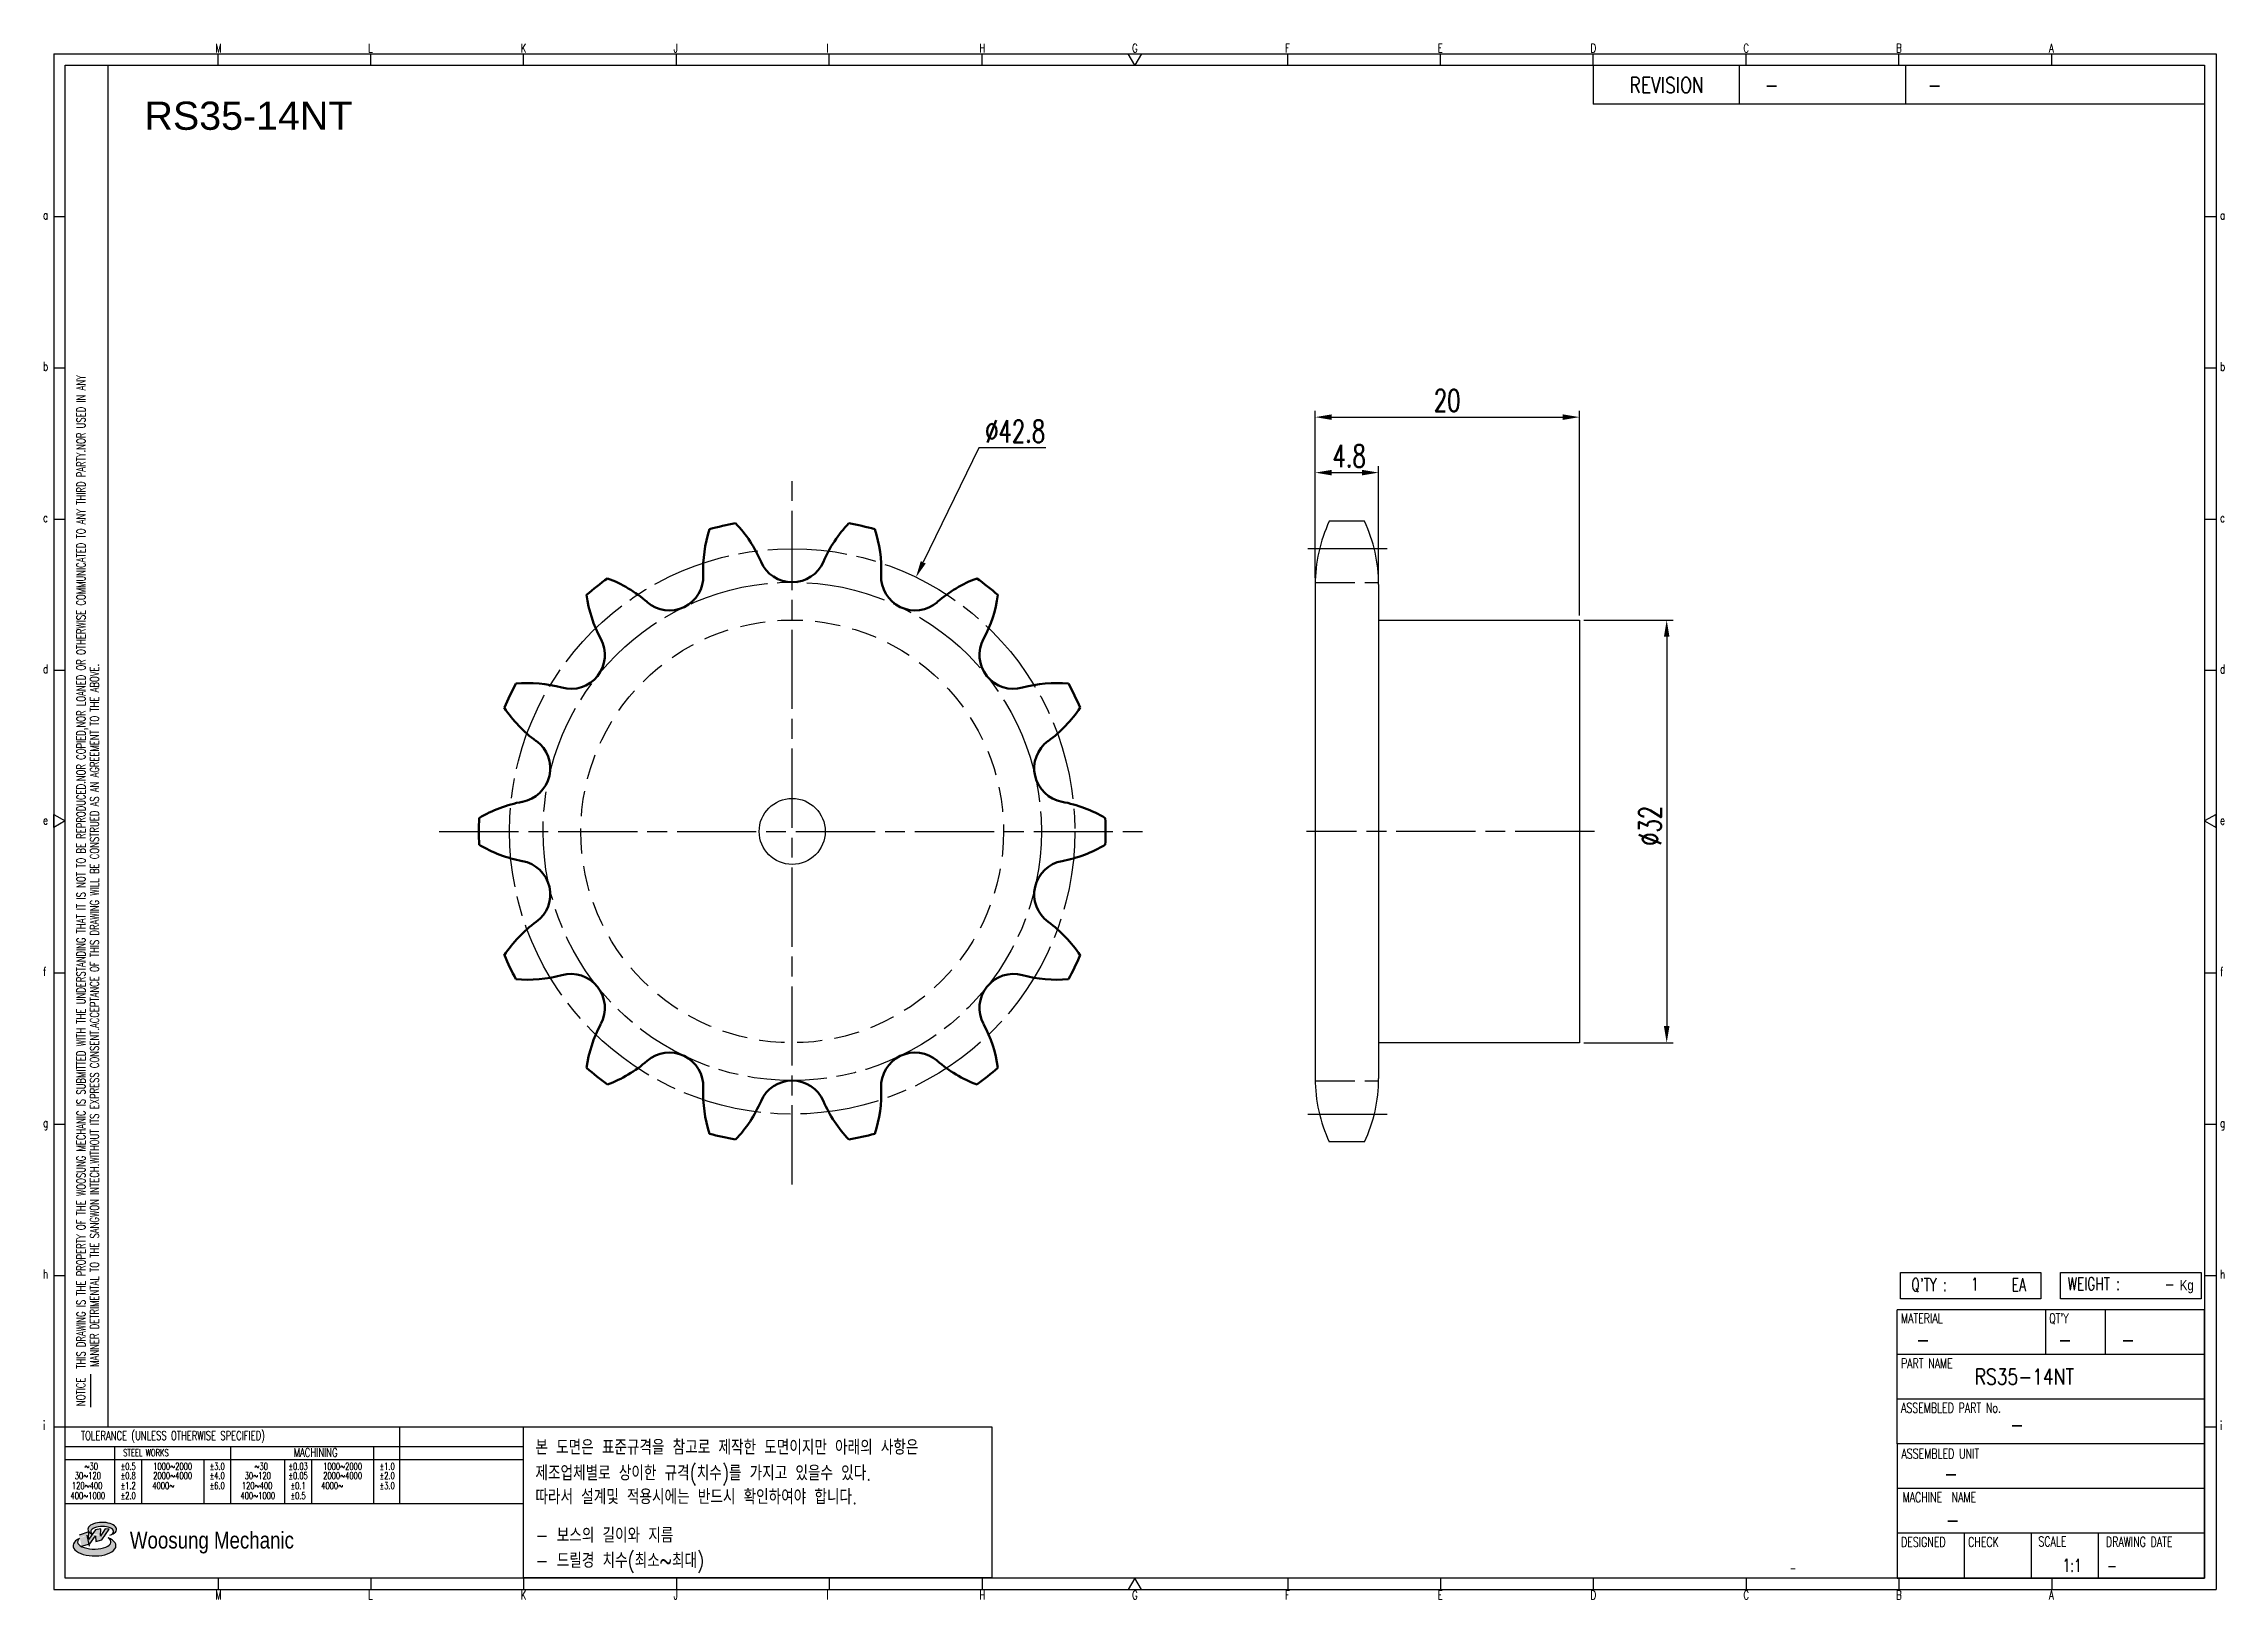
# Model space of a CAD drawing. Header units: millimetres. Extents: x -44811 to -44646, y 1097 to 1215.
import ezdxf
from ezdxf.enums import TextEntityAlignment as Align

# ---------------------------------------------------------------- set-up
doc = ezdxf.new("R2010")
doc.units = ezdxf.units.MM
for name, pattern in [('AM_ISO02W050', [7.5, 6, -1.5]), ('AM_ISO02W050x2', [3.75, 3, -0.75]), ('AM_ISO08W050', [18, 12, -1.5, 3, -1.5]), ('AM_ISO08W050x2', [9, 6, -0.75, 1.5, -0.75]), ('HIDDEN', [9.525, 6.35, -3.175])]:
    doc.linetypes.add(name, pattern=pattern)
for name, color, linetype, lineweight in [('AM_0N', 7, 'Continuous', 50), ('AM_3N', 6, 'AM_ISO02W050', 25), ('AM_7', 4, 'AM_ISO08W050', 25), ('AM_7N', 4, 'AM_ISO08W050', 25)]:
    doc.layers.add(name, color=color, linetype=linetype, lineweight=lineweight)
for name, color, linetype in [('HL', 2, 'HIDDEN'), ('TITLE', 7, 'Continuous'), ('도면레이아웃', 7, 'Continuous')]:
    doc.layers.add(name, color=color, linetype=linetype)
doc.styles.add('HAN', font='ROMANS.shx', dxfattribs={"width": 0.7, "bigfont": 'whgtxt.shx'})
doc.styles.add('HKD_ST2', font='romans.shx', dxfattribs={"width": 0.7, "height": 4, "bigfont": '@extfont2.shx'})
doc.styles.add('HSG', font='SIMPLEX.shx', dxfattribs={"width": 0.7, "bigfont": 'HSG.shx'})
doc.styles.add('ROMANS', font='romans.shx', dxfattribs={"width": 0.7, "bigfont": 'whgtxt.shx'})
doc.styles.add('SLDTEXTSTYLE4', font='arial.ttf', dxfattribs={"width": 0.8})
doc.styles.get("Standard").update_dxf_attribs({"font": 'arial.ttf'})
doc.dimstyles.new('APP2.5', dxfattribs={"dimscale": 0.7, "dimtxt": 2.4, "dimasz": 1.8, "dimexe": 0.7, "dimexo": 0.5, "dimgap": 0.6, "dimtad": 1, "dimtoh": 1, "dimdec": 1, "dimrnd": 0.01, "dimzin": 9, "dimdsep": 46, "dimtxsty": 'HSG', "dimcen": 0, "dimclrd": 1, "dimclre": 1, "dimclrt": 256, "dimazin": 2, "dimtp": 1, "dimtm": 1, "dimtfac": 0.5, "dimtdec": 1, "dimtofl": 0, "dimtmove": 0, "dimatfit": 3, "dimfxl": 0, "dimtvp": 1, "dimtolj": 2, "dimlwd": -1, "dimlwe": -1, "dimarcsym": 0})

# ---------------------------------------------------------------- blocks, each defined once
blk = doc.blocks.new('SUYWSHJH')
at = {"layer": '도면레이아웃'}
h = blk.add_hatch(color=10, dxfattribs=at)
h.paths.add_polyline_path([(1.544, 35.177), (1.554, 34.966), (1.779, 35.034), (2.054, 35.422), (1.908, 35.446), (1.728, 35.167), (1.741, 35.439), (1.547, 35.405), (1.292, 35.041), (1.295, 35.33), (0.943, 35.208), (1.03, 34.8), (1.336, 34.885)])
edge = h.paths.add_edge_path()
edge.add_ellipse((1.795, 35.421), major_axis=(-0.53, 0), ratio=0.487785, start_angle=122.36065, end_angle=403.39574)
edge.add_line((1.411, 35.244), (1.419, 35.261))
edge.add_ellipse((1.798, 35.344), major_axis=(-0.423, 0), ratio=0.444396, start_angle=131.58977, end_angle=386.19408, ccw=False)
edge = h.paths.add_edge_path()
edge.add_ellipse((1.512, 34.815), major_axis=(-0.793, 0), ratio=0.480113, start_angle=314.67633, end_angle=590.85213)
edge.add_ellipse((1.501, 34.958), major_axis=(-0.62, 0), ratio=0.43311, start_angle=331.7024, end_angle=574.42495, ccw=False)
for p, q in [((0, 90.118), (80.15, 90.118)), ((0, 90.118), (0, 33.191)), ((6.089, 89.693), (6.089, 90.118)), ((11.753, 89.693), (11.753, 90.118)), ((17.418, 89.693), (17.418, 90.118)), ((23.082, 89.693), (23.082, 90.118)), ((28.746, 89.693), (28.746, 90.118)), ((34.411, 89.693), (34.411, 90.118)), ((45.739, 89.693), (45.739, 90.118)), ((51.404, 89.693), (51.404, 90.118)), ((57.068, 89.693), (57.068, 90.118)), ((62.732, 89.693), (62.732, 90.118)), ((68.397, 89.693), (68.397, 90.118)), ((74.061, 89.693), (74.061, 90.118)), ((80.15, 90.118), (80.15, 33.191)), ((0, 84.085), (0.425, 84.085)), ((79.725, 84.085), (80.15, 84.085)), ((0, 78.478), (0.425, 78.478)), ((79.725, 78.478), (80.15, 78.478)), ((0, 72.87), (0.425, 72.87)), ((79.725, 72.87), (80.15, 72.87)), ((0, 67.262), (0.425, 67.262)), ((79.725, 67.262), (80.15, 67.262)), ((0, 56.047), (0.425, 56.047)), ((79.725, 56.047), (80.15, 56.047)), ((0, 50.439), (0.425, 50.439)), ((79.725, 50.439), (80.15, 50.439)), ((0, 44.832), (0.425, 44.832)), ((79.725, 44.832), (80.15, 44.832)), ((1.377, 39.947), (1.377, 41.174)), ((0, 39.224), (0.425, 39.224)), ((79.725, 39.224), (80.15, 39.224)), ((0, 33.191), (80.15, 33.191)), ((6.089, 33.616), (6.089, 33.191)), ((11.753, 33.616), (11.753, 33.191)), ((17.418, 33.616), (17.418, 33.191)), ((23.082, 33.616), (23.082, 33.191)), ((28.746, 33.616), (28.746, 33.191)), ((34.411, 33.616), (34.411, 33.191)), ((45.739, 33.616), (45.739, 33.191)), ((51.404, 33.616), (51.404, 33.191)), ((57.068, 33.616), (57.068, 33.191)), ((62.732, 33.616), (62.732, 33.191)), ((68.397, 33.616), (68.397, 33.191)), ((74.061, 33.616), (74.061, 33.191))]:
    blk.add_line(p, q)
at = {"color": 2}
for p, q in [((2.017, 39.224), (2.017, 89.693)), ((0.425, 39.224), (17.418, 39.224)), ((12.816, 39.224), (12.816, 36.382)), ((17.418, 33.616), (17.418, 39.224)), ((0.425, 38.487), (17.418, 38.487)), ((0.425, 38.012), (17.418, 38.012)), ((2.257, 38.487), (2.257, 36.382)), ((3.257, 38.012), (3.257, 36.382)), ((5.557, 38.012), (5.557, 36.382)), ((6.557, 38.5), (6.557, 36.382)), ((8.557, 38.012), (8.557, 36.382)), ((9.557, 38.026), (9.557, 36.382)), ((11.857, 38.487), (11.857, 36.382)), ((0.425, 36.382), (17.418, 36.382))]:
    blk.add_line(p, q, dxfattribs=at)
at = {"color": 6, "ltscale": 0.5}
for p, q in [((57.068, 89.693), (57.068, 88.246)), ((62.47, 89.693), (62.47, 88.246)), ((68.635, 89.693), (68.635, 88.246)), ((79.725, 88.246), (57.068, 88.246)), ((68.336, 38.59), (68.336, 43.563)), ((79.725, 43.563), (68.336, 43.563)), ((73.827, 43.563), (73.827, 41.905)), ((76.037, 43.563), (76.037, 41.905)), ((79.725, 38.59), (79.725, 43.563)), ((79.725, 41.905), (68.336, 41.905)), ((79.725, 40.248), (68.336, 40.248)), ((68.336, 38.59), (68.336, 33.616)), ((79.725, 38.59), (68.336, 38.59)), ((79.725, 33.616), (79.725, 38.59)), ((79.725, 36.932), (68.336, 36.932)), ((79.725, 35.274), (68.336, 35.274)), ((70.822, 33.616), (70.822, 35.274)), ((73.309, 33.616), (73.309, 35.274)), ((75.796, 33.616), (75.796, 35.274)), ((68.336, 33.616), (79.725, 33.616))]:
    blk.add_line(p, q, dxfattribs=at)
for points in [[(40.075, 89.693), (39.83, 90.118), (40.32, 90.118)], [(0.425, 89.693), (79.725, 89.693), (79.725, 33.616), (0.425, 33.616)], [(0.425, 61.679), (0, 61.433), (0, 61.924)], [(79.725, 61.679), (80.15, 61.433), (80.15, 61.924)], [(40.075, 33.616), (39.83, 33.191), (40.32, 33.191)]]:
    blk.add_lwpolyline(points, close=True)
at = {"layer": 'TITLE', "color": 20}
for p, q in [((68.449, 43.961), (68.449, 44.936)), ((68.449, 44.936), (73.654, 44.936)), ((73.654, 44.936), (73.654, 43.961)), ((74.39, 43.961), (74.39, 44.936)), ((74.39, 44.936), (79.595, 44.936)), ((79.595, 44.936), (79.595, 43.961)), ((73.654, 43.961), (68.449, 43.961)), ((79.595, 43.961), (74.39, 43.961))]:
    blk.add_line(p, q, dxfattribs=at)
at = {"layer": '도면레이아웃'}
for p, q in [((1.295, 35.33), (0.943, 35.208)), ((1.03, 34.8), (1.336, 34.885)), ((1.224, 35.208), (1.311, 34.8)), ((1.224, 35.208), (1.224, 35.208)), ((1.547, 35.405), (1.292, 35.041)), ((1.292, 35.041), (1.295, 35.33)), ((1.336, 34.885), (1.544, 35.177)), ((1.419, 35.261), (1.411, 35.244)), ((1.544, 35.177), (1.554, 34.966)), ((1.741, 35.439), (1.547, 35.405)), ((1.554, 34.966), (1.779, 35.034)), ((1.908, 35.446), (1.728, 35.167)), ((1.728, 35.167), (1.741, 35.439)), ((1.779, 35.034), (2.054, 35.422)), ((2.054, 35.422), (1.908, 35.446))]:
    blk.add_line(p, q, dxfattribs=at)
for centre, major_axis, ratio, start_param, end_param in [((1.795, 35.421), (-0.53, 0), 0.487785, 2.135596, 7.040584), ((1.512, 34.815), (-0.793, 0), 0.480113, 5.492138, 10.312315), ((1.501, 34.958), (-0.62, 0), 0.43311, 5.789299, 10.025607), ((1.798, 35.344), (-0.423, 0), 0.444396, 2.296675, 6.740358)]:
    blk.add_ellipse(centre, major_axis=major_axis, ratio=ratio, start_param=start_param, end_param=end_param, dxfattribs=at)
at = {"color": 4, "style": 'HKD_ST2', "width": 0.7}
for s, p in [('M', (5.988, 90.164)), ('L', (11.652, 90.164)), ('K', (17.316, 90.164)), ('J', (22.981, 90.164)), ('I', (28.645, 90.164)), ('H', (34.309, 90.164)), ('G', (39.974, 90.164)), ('F', (45.638, 90.164)), ('E', (51.302, 90.164)), ('D', (56.967, 90.164)), ('C', (62.631, 90.164)), ('B', (68.295, 90.164)), ('A', (73.96, 90.164)), ('a', (-0.395, 83.976)), ('a', (80.305, 83.97)), ('b', (-0.395, 78.368)), ('b', (80.305, 78.362)), ('c', (-0.395, 72.76)), ('c', (80.305, 72.754)), ('d', (-0.395, 67.153)), ('d', (80.305, 67.147)), ('e', (-0.395, 61.545)), ('e', (80.305, 61.539)), ('f', (-0.395, 55.937)), ('f', (80.305, 55.931)), ('g', (-0.395, 50.33)), ('g', (80.305, 50.324)), ('h', (-0.395, 44.722)), ('h', (80.305, 44.716)), ('i', (-0.395, 39.114)), ('i', (80.305, 39.108)), ('M', (5.988, 32.824)), ('L', (11.652, 32.824)), ('K', (17.316, 32.824)), ('J', (22.981, 32.824)), ('I', (28.645, 32.824)), ('H', (34.309, 32.824)), ('G', (39.974, 32.824)), ('F', (45.638, 32.824)), ('E', (51.302, 32.824)), ('D', (56.967, 32.824)), ('C', (62.631, 32.824)), ('B', (68.295, 32.824)), ('A', (73.96, 32.824))]:
    blk.add_text(s, height=0.326, dxfattribs=at).set_placement(p)
for s, height, style, width, p in [('REVISION', 0.5806, 'HAN', 0.8, (58.415, 88.664)), ('-', 0.581, 'HAN', 0.8, (63.426, 88.664)), ('-', 0.581, 'HAN', 0.8, (69.468, 88.664)), ("Q'TY : ", 0.4746, 'HKD_ST2', 0.7, (68.857, 44.253)), ('1', 0.475, 'HKD_ST2', 0.7, (71.071, 44.275)), ('EA', 0.4746, 'HKD_ST2', 0.7, (72.578, 44.253)), ('WEIGHT : ', 0.4746, 'HKD_ST2', 0.7, (74.65, 44.286)), ('-', 0.581, 'HAN', 0.8, (69.029, 42.157)), ('-', 0.581, 'HAN', 0.8, (74.289, 42.157)), ('-', 0.581, 'HAN', 0.8, (76.623, 42.157)), ('-', 0.581, 'HAN', 0.8, (72.515, 39.013)), ('-', 0.581, 'HAN', 0.8, (70.067, 37.189)), ('-', 0.581, 'HAN', 0.8, (70.126, 35.48)), ('1:1', 0.4746, 'HKD_ST2', 0.7, (74.458, 33.848)), ('-', 0.475, 'HKD_ST2', 0.7, (76.112, 33.837))]:
    blk.add_text(s, height=height, dxfattribs=dict(style=style, width=width)).set_placement(p)
at = {"color": 1, "style": 'HKD_ST2', "width": 0.7}
for s, p in [(' THIS DRAWING IS THE PROPERTY OF THE WOOSUNG MECHANIC IS SUBMITTED WITH THE UNDERSTANDING THAT IT IS NOT TO BE REPRODUCED.NOR COPIED,NOR LOANED OR OTHERWISE COMMUNICATED TO ANY THIRD PARTY.NOR USED IN ANY', (1.173, 41.217)), ('MANNER DETRIMENTAL TO THE SANGWON INTECH.WITHOUT ITS EXPRESS CONSENT.ACCEPTANCE OF THIS DRAWING WILL BE CONSTRUED AS AN AGREEMENT TO THE ABOVE.', (1.672, 41.447))]:
    blk.add_text(s, height=0.326266, rotation=90, dxfattribs=at).set_placement(p)
at = {"style": 'HKD_ST2', "width": 0.7}
blk.add_text('-', height=0.475, dxfattribs=at).set_placement((78.613, 44.286), align=Align.RIGHT)
at = {"color": 4, "style": 'HKD_ST2', "width": 0.7}
for s, height, p in [('MATERIAL', 0.3651, (68.474, 43.425)), ("QT'Y", 0.3651, (73.965, 43.425)), ('PART NAME', 0.3651, (68.474, 41.756)), ('ASSEMBLED PART No.', 0.36511, (68.474, 40.109)), ('ASSEMBLED UNIT', 0.36511, (68.49, 38.408)), ('MACHINE  NAME', 0.36511, (68.532, 36.794)), ('DESIGNED', 0.3651, (68.474, 35.136)), ('CHECK', 0.3651, (70.961, 35.136)), ('SCALE', 0.3651, (73.566, 35.153)), ('DRAWING DATE', 0.36511, (76.071, 35.141))]:
    blk.add_text(s, height=height, dxfattribs=at).set_placement(p, align=Align.TOP_LEFT)
at = {"style": 'HKD_ST2', "width": 0.7}
blk.add_text('NOTICE', height=0.3263, rotation=90, dxfattribs=at).set_placement((1.163, 39.988))
for s, height, style, width, p in [('TOLERANCE (UNLESS OTHERWISE SPECIFIED)', 0.32627, 'HKD_ST2', 0.7, (4.417, 38.896)), ('-', 0.326, 'ROMANS', 0.65, (64.469, 33.975))]:
    blk.add_text(s, height=height, dxfattribs=dict(style=style, width=width)).set_placement(p, align=Align.MIDDLE_CENTER)
at = {"color": 4, "style": 'HKD_ST2', "width": 0.7}
for s, height, p in [('STEEL WORKS', 0.26101, (3.416, 38.268)), ('MACHINING', 0.3263, (9.707, 38.27)), ('%%P0.5', 0.261, (2.757, 37.762)), ('%%P0.8', 0.261, (2.757, 37.411)), ('%%P3.0', 0.261, (6.057, 37.762)), ('%%P4.0', 0.261, (6.057, 37.411)), ('%%P0.03', 0.261, (9.057, 37.762)), ('%%P0.05', 0.261, (9.057, 37.411)), ('%%P1.0', 0.261, (12.357, 37.762)), ('%%P2.0', 0.261, (12.357, 37.411)), ('%%P1.2', 0.261, (2.757, 37.045)), ('%%P2.0', 0.261, (2.757, 36.67)), ('%%P6.0', 0.261, (6.057, 37.045)), ('%%P0.1', 0.261, (9.057, 37.045)), ('%%P0.5', 0.261, (9.057, 36.67)), ('%%P3.0', 0.261, (12.357, 37.045))]:
    blk.add_text(s, height=height, dxfattribs=at).set_placement(p, align=Align.MIDDLE)
for s, height, p in [('30%%126120', 0.261, (1.263, 37.411)), ('%%12630', 0.261, (1.389, 37.762)), ('2000%%1264000', 0.26101, (4.407, 37.411)), ('1000%%1262000', 0.26101, (4.407, 37.762)), ('30%%126120', 0.261, (7.563, 37.411)), ('%%12630', 0.261, (7.689, 37.762)), ('2000%%1264000', 0.26101, (10.707, 37.411)), ('1000%%1262000', 0.26101, (10.707, 37.762)), ('400%%1261000', 0.26101, (1.263, 36.67)), ('120%%126400', 0.26101, (1.237, 37.045)), ('4000%%126', 0.261, (4.061, 37.045)), ('400%%1261000', 0.26101, (7.563, 36.67)), ('120%%126400', 0.26101, (7.537, 37.045)), ('4000%%126', 0.261, (10.321, 37.045))]:
    blk.add_text(s, height=height, dxfattribs=at).set_placement(p, align=Align.MIDDLE_CENTER)
at = {"color": 1, "style": 'SLDTEXTSTYLE4', "width": 0.8}
blk.add_text('Woosung Mechanic', height=0.61957, dxfattribs=at).set_placement((2.822, 34.711))
at = {"layer": 'TITLE', "width": 0.8}
blk.add_text('Kg', height=0.3789, dxfattribs=at).set_placement((78.807, 44.286))
blk = doc.blocks.new('*D150')
at = {"color": 1, "transparency": 16777216}
for p, q in [((-44714.53, 1174.12), (-44714.53, 1182.59)), ((-44713.27, 1182.1), (-44710.99, 1182.1)), ((-44709.73, 1173.97), (-44709.73, 1182.59))]:
    blk.add_line(p, q, dxfattribs=at)
for points in [[(-44713.27, 1182.31), (-44713.27, 1181.89), (-44714.53, 1182.1)], [(-44710.99, 1182.31), (-44710.99, 1181.89), (-44709.73, 1182.1)]]:
    blk.add_solid(points, dxfattribs=at)
at = {"layer": 'Defpoints', "color": 0, "transparency": 16777216}
for p in [(-44709.73, 1182.1), (-44714.53, 1173.77), (-44709.73, 1173.62)]:
    blk.add_point(p, dxfattribs=at)
at = {"transparency": 16777216, "insert": (-44711.96, 1183.36), "char_height": 1.68, "attachment_point": 5, "style": 'HSG'}
blk.add_mtext('\\A2;4.8', dxfattribs=at)
blk = doc.blocks.new('*D151')
at = {"color": 1, "transparency": 16777216}
for p, q in [((-44714.53, 1174.12), (-44714.53, 1186.79)), ((-44713.27, 1186.3), (-44695.79, 1186.3)), ((-44694.53, 1171.29), (-44694.53, 1186.79))]:
    blk.add_line(p, q, dxfattribs=at)
for points in [[(-44713.27, 1186.51), (-44713.27, 1186.09), (-44714.53, 1186.3)], [(-44695.79, 1186.51), (-44695.79, 1186.09), (-44694.53, 1186.3)]]:
    blk.add_solid(points, dxfattribs=at)
at = {"layer": 'Defpoints', "color": 0, "transparency": 16777216}
for p in [(-44694.53, 1186.3), (-44714.53, 1173.77), (-44694.53, 1170.94)]:
    blk.add_point(p, dxfattribs=at)
at = {"transparency": 16777216, "insert": (-44704.53, 1187.56), "char_height": 1.68, "attachment_point": 5, "style": 'HSG'}
blk.add_mtext('\\A2;20', dxfattribs=at)
blk = doc.blocks.new('*D152')
at = {"color": 1, "transparency": 16777216}
for p, q in [((-44694.18, 1170.94), (-44687.43, 1170.94)), ((-44687.92, 1169.68), (-44687.92, 1140.2)), ((-44694.18, 1138.94), (-44687.43, 1138.94))]:
    blk.add_line(p, q, dxfattribs=at)
for points in [[(-44688.13, 1169.68), (-44687.71, 1169.68), (-44687.92, 1170.94)], [(-44688.13, 1140.2), (-44687.71, 1140.2), (-44687.92, 1138.94)]]:
    blk.add_solid(points, dxfattribs=at)
at = {"layer": 'Defpoints', "color": 0, "transparency": 16777216}
for p in [(-44694.53, 1170.94), (-44694.53, 1138.94), (-44687.92, 1138.94)]:
    blk.add_point(p, dxfattribs=at)
at = {"transparency": 16777216, "insert": (-44689.18, 1155.36), "char_height": 1.68, "attachment_point": 5, "rotation": 90, "style": 'HSG'}
blk.add_mtext('\\A2;%%c32', dxfattribs=at)
blk = doc.blocks.new('*D153')
at = {"color": 1, "transparency": 16777216}
for p, q in [((-44739.98, 1183.97), (-44744.2, 1175.31)), ((-44734.91, 1183.97), (-44739.98, 1183.97))]:
    blk.add_line(p, q, dxfattribs=at)
blk.add_solid([(-44744.39, 1175.4), (-44744.01, 1175.22), (-44744.75, 1174.18)], dxfattribs=at)
at = {"layer": 'Defpoints', "color": 0, "transparency": 16777216}
for p in [(-44744.75, 1174.18), (-44763.49, 1135.7)]:
    blk.add_point(p, dxfattribs=at)
at = {"transparency": 16777216, "insert": (-44737.24, 1185.23), "char_height": 1.68, "attachment_point": 5, "style": 'HSG'}
blk.add_mtext('\\A2;∅42.8', dxfattribs=at)

msp = doc.modelspace()

# ---------------------------------------------------------------- linework, layer by layer
for p, q in [((-44710.8, 1178.42), (-44713.46, 1178.42)), ((-44714.53, 1173.62), (-44714.53, 1136.23)), ((-44709.73, 1173.62), (-44709.73, 1136.23)), ((-44709.73, 1170.94), (-44694.53, 1170.94)), ((-44694.53, 1170.94), (-44694.53, 1138.94)), ((-44694.53, 1138.94), (-44709.73, 1138.94)), ((-44710.8, 1131.43), (-44713.46, 1131.43))]:
    msp.add_line(p, q)
at = {"color": 4}
msp.add_lwpolyline([(-44774.45, 1109.88), (-44739, 1109.88), (-44739, 1098.43), (-44774.45, 1098.43)], close=True, dxfattribs=at)
msp.add_circle((-44754.12, 1154.94), 2.5)
for centre, start, end in [((-44703.23, 1173.62), 154.8633, 180), ((-44721.03, 1173.62), 0, 25.1367), ((-44703.23, 1136.23), 180, 205.1367), ((-44721.03, 1136.23), 334.8633, 0)]:
    msp.add_arc(centre, 11.3, start, end)
at = {"layer": 'AM_0N'}
for centre, radius, start, end in [((-44751.11, 1174.78), 9.75, 161.8396, 182.5), ((-44754.12, 1154.94), 23.72, 100.42, 105.2943), ((-44765.44, 1171.51), 9.75, 23.2143, 43.8746), ((-44742.8, 1171.51), 9.75, 136.1254, 156.7857), ((-44754.12, 1154.94), 23.72, 74.7057, 79.58), ((-44757.13, 1174.78), 9.75, 357.5, 18.1604), ((-44754.12, 1154.94), 23.72, 126.1343, 131.0086), ((-44771.51, 1164.96), 9.75, 48.9286, 69.5889), ((-44763.42, 1174.24), 2.57, 228.9286, 2.5), ((-44754.12, 1176.37), 2.57, 203.2143, 336.7857), ((-44744.82, 1174.24), 2.57, 177.5, 311.0714), ((-44736.73, 1164.96), 9.75, 110.4111, 131.0714), ((-44754.12, 1154.94), 23.72, 48.9914, 53.8657), ((-44760.02, 1174.12), 9.75, 187.5539, 208.2143), ((-44748.22, 1174.12), 9.75, 331.7857, 352.4461), ((-44770.87, 1168.3), 2.57, 254.6429, 28.2143), ((-44737.37, 1168.3), 2.57, 151.7857, 285.3571), ((-44754.12, 1154.94), 23.72, 151.8485, 156.7229), ((-44774.14, 1156.42), 9.75, 74.6429, 95.3032), ((-44734.11, 1156.42), 9.75, 84.6968, 105.3571), ((-44754.12, 1154.94), 23.72, 23.2771, 28.1515), ((-44767.76, 1169.66), 9.75, 213.2682, 233.9286), ((-44740.48, 1169.66), 9.75, 306.0714, 326.7318), ((-44775.01, 1159.71), 2.57, 280.3571, 53.9286), ((-44733.23, 1159.71), 2.57, 126.0714, 259.6429), ((-44754.12, 1154.94), 23.72, 177.5628, 182.4372), ((-44772.8, 1147.59), 9.75, 100.3571, 121.0175), ((-44735.44, 1147.59), 9.75, 58.9825, 79.6429), ((-44754.12, 1154.94), 23.72, 357.5628, 2.4372), ((-44772.8, 1162.29), 9.75, 238.9825, 259.6429), ((-44775.01, 1150.17), 2.57, 306.0714, 79.6429), ((-44733.23, 1150.17), 2.57, 100.3571, 233.9286), ((-44735.44, 1162.29), 9.75, 280.3571, 301.0175), ((-44767.76, 1140.21), 9.75, 126.0714, 146.7318), ((-44740.48, 1140.21), 9.75, 33.2682, 53.9286), ((-44754.12, 1154.94), 23.72, 203.2771, 208.1515), ((-44770.87, 1141.58), 2.57, 331.7857, 105.3571), ((-44737.37, 1141.58), 2.57, 74.6429, 208.2143), ((-44754.12, 1154.94), 23.72, 331.8485, 336.7229), ((-44774.14, 1153.46), 9.75, 264.6968, 285.3571), ((-44734.11, 1153.46), 9.75, 254.6429, 275.3032), ((-44760.02, 1135.75), 9.75, 151.7857, 172.4461), ((-44748.22, 1135.75), 9.75, 7.5539, 28.2143), ((-44771.51, 1144.92), 9.75, 290.4111, 311.0714), ((-44763.42, 1135.63), 2.57, 357.5, 131.0714), ((-44744.82, 1135.63), 2.57, 48.9286, 182.5), ((-44736.73, 1144.92), 9.75, 228.9286, 249.5889), ((-44754.12, 1154.94), 23.72, 228.9914, 233.8657), ((-44754.12, 1133.51), 2.57, 23.2143, 156.7857), ((-44754.12, 1154.94), 23.72, 306.1343, 311.0086), ((-44751.11, 1135.09), 9.75, 177.5, 198.1604), ((-44765.44, 1138.37), 9.75, 316.1254, 336.7857), ((-44742.8, 1138.37), 9.75, 203.2143, 223.8746), ((-44757.13, 1135.09), 9.75, 341.8396, 2.5), ((-44754.12, 1154.94), 23.72, 254.7057, 259.58), ((-44754.12, 1154.94), 23.72, 280.42, 285.2943)]:
    msp.add_arc(centre, radius, start, end, dxfattribs=at)
at = {"layer": 'AM_3N', "linetype": 'AM_ISO02W050x2'}
for p, q in [((-44714.53, 1173.77), (-44709.73, 1173.77)), ((-44714.53, 1136.07), (-44709.73, 1136.07))]:
    msp.add_line(p, q, dxfattribs=at)
at = {"layer": 'AM_7', "linetype": 'AM_ISO08W050x2'}
for p, q in [((-44709.08, 1176.34), (-44715.19, 1176.34)), ((-44693.39, 1154.94), (-44715.19, 1154.94)), ((-44709.08, 1133.51), (-44715.19, 1133.51))]:
    msp.add_line(p, q, dxfattribs=at)
for radius in [21.4, 18.86]:
    msp.add_circle((-44754.12, 1154.94), radius, dxfattribs=at)
at = {"layer": 'AM_7N', "linetype": 'AM_ISO08W050x2'}
for p, q in [((-44754.12, 1128.21), (-44754.12, 1181.66)), ((-44780.84, 1154.94), (-44727.4, 1154.94))]:
    msp.add_line(p, q, dxfattribs=at)
at = {"layer": 'HL', "ltscale": 0.3}
msp.add_circle((-44754.12, 1154.94), 16, dxfattribs=at)

# ---------------------------------------------------------------- block references
at = {"xscale": 2.04222035466409, "yscale": 2.04222035466409, "zscale": 2.04222035466409}
msp.add_blockref('SUYWSHJH', (-44810.02, 1029.77), dxfattribs=at)

# ---------------------------------------------------------------- texts
at = {"color": 2}
msp.add_text('RS35-14NT', height=2.134, dxfattribs=at).set_placement((-44803.15, 1208.05))
at = {"style": 'HAN', "width": 0.8}
msp.add_text('RS35-14NT', height=1.186, dxfattribs=at).set_placement((-44664.6, 1113.07))
at = {"color": 4, "style": 'HAN', "width": 0.8}
for s, p in [('본 도면은 표준규격을 참고로 제작한 도면이지만 아래의 사항은', (-44773.56, 1107.76)), ('제조업체별로 상이한 규격(치수)를 가지고 있을수 있다.', (-44773.56, 1105.81)), ('따라서 설계및 적용시에는 반드시 확인하여야 합니다.', (-44773.56, 1104.01)), ('- 보스의 길이와 지름', (-44773.56, 1101.1)), ('- 드릴경 치수(최소~최대)', (-44773.56, 1099.19))]:
    msp.add_text(s, height=1.1219, dxfattribs=at).set_placement(p)

# ---------------------------------------------------------------- dimensions: what is measured, and where the dimension line sits
dim = msp.add_linear_dim(base=(-44694.53, 1186.3), p1=(-44714.53, 1173.77), p2=(-44694.53, 1170.94), dimstyle='APP2.5')
dim.commit()
dim.dimension.update_dxf_attribs({"geometry": '*D151', "text_midpoint": (-44704.53, 1187.56)})
dim = msp.add_diameter_dim_2p(p1=(-44763.49, 1135.7), p2=(-44744.75, 1174.18), dimstyle='APP2.5')
dim.commit()
dim.dimension.update_dxf_attribs({"geometry": '*D153', "text_midpoint": (-44737.24, 1183.97), "dimtype": 163})
dim = msp.add_linear_dim(base=(-44709.73, 1182.1), p1=(-44714.53, 1173.77), p2=(-44709.73, 1173.62), dimstyle='APP2.5')
dim.commit()
dim.dimension.update_dxf_attribs({"geometry": '*D150', "text_midpoint": (-44711.96, 1182.1), "dimtype": 160})
dim = msp.add_linear_dim(base=(-44687.92, 1138.94), p1=(-44694.53, 1170.94), p2=(-44694.53, 1138.94), angle=90, text='%%c<>', dimstyle='APP2.5')
dim.commit()
dim.dimension.update_dxf_attribs({"geometry": '*D152', "text_midpoint": (-44687.92, 1155.36), "dimtype": 160})

doc.saveas('drawing.dxf')
